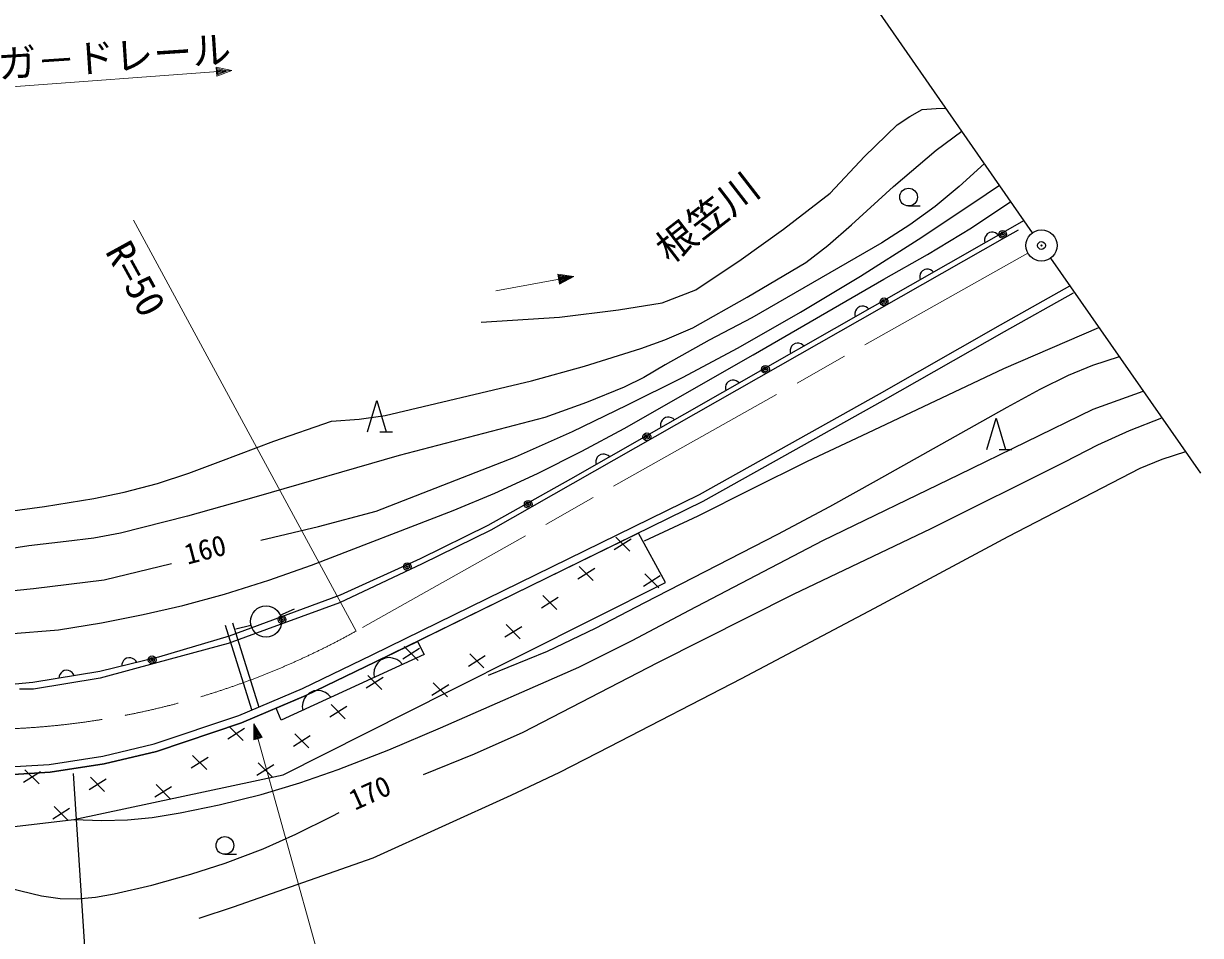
# Model space of a CAD drawing. Units: millimetres, scale not verified. Extents: x 40000 to 680000, y 20000 to 380000.
# Drawn here: x 95201 to 170724, y 253767 to 312291 of the extents above; entities that cross this region are included whole.
import ezdxf
from ezdxf.enums import TextEntityAlignment as Align

# ---------------------------------------------------------------- set-up
doc = ezdxf.new("R2010")
doc.units = ezdxf.units.MM
doc.header["$LTSCALE"] = 1000
doc.header["$PDMODE"] = 32
doc.header["$PDSIZE"] = 500
doc.linetypes.add('CHAIN', pattern=[18.5, 12, -1.5, 3.5, -1.5])
for name, color, linetype, lineweight in [('S-BGD', 7, 'Continuous', 25), ('S-BMK', 2, 'CHAIN', 13), ('S-BMK-OTRS', 5, 'Continuous', 25), ('S-BMK-SRVR', 3, 'Continuous', 25), ('S-STR-HTXT', 7, 'Continuous', 13), ('S-STR-STRC', 7, 'Continuous', 25)]:
    doc.layers.add(name, color=color, linetype=linetype, lineweight=lineweight)
doc.layers.add('S-OTRS', color=6, linetype='Continuous')
doc.styles.add('ＭＳ ゴシック', font='')
doc.styles.get('ＭＳ ゴシック').set_extended_font_data('MS Gothic')

msp = doc.modelspace()

# ---------------------------------------------------------------- linework, layer by layer
at = {"layer": 'S-BGD'}
for p, q in [((152075, 306332), (152863, 306777)), ((152863, 306777), (153754, 306846)), ((153754, 306846), (154393, 306851)), ((151253, 305783), (152075, 306332)), ((149164, 303761), (151253, 305783)), ((146971, 301396), (149164, 303761)), ((143957, 299100), (146971, 301396)), ((151994, 300585), (152742, 300585)), ((159403, 299653), (130302, 283043)), ((141250, 297147), (143957, 299100)), ((158156, 298542), (125181, 279781)), ((156868, 298460), (156866, 298343)), ((156866, 298343), (156890, 298219)), ((156906, 298596), (156868, 298460)), ((156963, 298697), (156906, 298596)), ((157047, 298792), (156963, 298697)), ((157186, 298871), (157047, 298792)), ((157309, 298895), (157186, 298871)), ((157426, 298893), (157309, 298895)), ((157562, 298856), (157426, 298893)), ((157664, 298799), (157562, 298856)), ((157758, 298714), (157664, 298799)), ((159024, 299036), (158156, 298542)), ((138338, 295193), (141250, 297147)), ((152711, 296087), (152709, 295970)), ((152748, 296223), (152711, 296087)), ((152805, 296325), (152748, 296223)), ((152890, 296419), (152805, 296325)), ((153028, 296498), (152890, 296419)), ((153152, 296523), (153028, 296498)), ((153269, 296520), (153152, 296523)), ((153405, 296483), (153269, 296520)), ((153506, 296426), (153405, 296483)), ((153600, 296341), (153506, 296426)), ((152709, 295970), (152733, 295846)), ((157899, 292961), (162334, 295451)), ((136180, 294370), (138338, 295193)), ((158143, 292526), (162578, 295016)), ((129603, 293445), (133371, 293925)), ((133371, 293925), (136180, 294370)), ((148591, 293850), (148554, 293714)), ((148648, 293952), (148591, 293850)), ((148733, 294046), (148648, 293952)), ((148871, 294125), (148733, 294046)), ((148995, 294150), (148871, 294125)), ((149112, 294147), (148995, 294150)), ((149248, 294110), (149112, 294147)), ((149349, 294053), (149248, 294110)), ((149443, 293968), (149349, 294053)), ((124567, 293137), (129603, 293445)), ((148554, 293714), (148551, 293597)), ((148551, 293597), (148576, 293473)), ((150124, 288534), (157899, 292961)), ((150371, 288100), (158143, 292526)), ((144491, 291579), (144434, 291477)), ((144575, 291673), (144491, 291579)), ((144714, 291752), (144575, 291673)), ((144838, 291777), (144714, 291752)), ((144954, 291774), (144838, 291777)), ((145091, 291737), (144954, 291774)), ((145192, 291680), (145091, 291737)), ((145286, 291595), (145192, 291680)), ((144397, 291341), (144394, 291224)), ((144394, 291224), (144419, 291100)), ((144434, 291477), (144397, 291341)), ((140418, 289300), (140334, 289206)), ((140557, 289379), (140418, 289300)), ((140681, 289404), (140557, 289379)), ((140797, 289401), (140681, 289404)), ((140933, 289364), (140797, 289401)), ((141035, 289307), (140933, 289364)), ((141129, 289223), (141035, 289307)), ((138582, 282071), (150124, 288534)), ((140240, 288968), (140237, 288851)), ((140237, 288851), (140262, 288728)), ((140277, 289104), (140240, 288968)), ((140334, 289206), (140277, 289104)), ((117272, 286098), (117871, 288096)), ((117871, 288096), (118470, 286098)), ((138814, 281629), (150371, 288100)), ((136400, 287006), (136261, 286927)), ((136524, 287031), (136400, 287006)), ((136640, 287028), (136524, 287031)), ((136776, 286991), (136640, 287028)), ((136878, 286934), (136776, 286991)), ((136083, 286595), (136080, 286479)), ((136080, 286479), (136105, 286355)), ((136120, 286731), (136083, 286595)), ((136177, 286833), (136120, 286731)), ((136261, 286927), (136177, 286833)), ((136972, 286850), (136878, 286934)), ((157015, 284960), (157614, 286958)), ((157614, 286958), (158213, 284960)), ((118070, 286098), (118869, 286098)), ((157814, 284960), (158612, 284960)), ((131925, 284222), (131923, 284106)), ((131923, 284106), (131947, 283982)), ((131963, 284358), (131925, 284222)), ((132020, 284460), (131963, 284358)), ((132104, 284554), (132020, 284460)), ((132243, 284633), (132104, 284554)), ((132366, 284658), (132243, 284633)), ((132483, 284655), (132366, 284658)), ((132619, 284618), (132483, 284655)), ((132721, 284561), (132619, 284618)), ((132815, 284477), (132721, 284561)), ((130302, 283043), (124987, 280082)), ((117573, 271769), (138582, 282071)), ((117791, 271319), (138814, 281629)), ((134664, 279594), (117791, 271319)), ((124987, 280082), (120645, 277931)), ((125181, 279781), (120780, 277611)), ((136394, 276419), (134664, 279594)), ((133110, 278531), (134192, 279214)), ((134103, 278420), (133200, 279325)), ((120645, 277931), (115516, 275614)), ((120780, 277611), (115486, 275122)), ((130769, 276662), (131851, 277344)), ((131761, 276550), (130858, 277456)), ((122606, 269482), (136394, 276419)), ((134979, 276189), (136060, 276871)), ((135971, 276077), (135068, 276983)), ((115486, 275122), (108342, 272506)), ((115516, 275614), (108403, 272965)), ((128428, 274793), (129510, 275475)), ((129420, 274681), (128517, 275587)), ((111671, 274326), (112582, 274735)), ((108139, 273682), (109826, 268278)), ((108615, 273831), (110303, 268427)), ((109793, 273670), (108826, 273423)), ((126087, 272924), (127168, 273606)), ((127079, 272812), (126176, 273718)), ((108403, 272965), (103867, 271623)), ((108342, 272506), (103814, 271294)), ((117791, 271319), (120476, 272636)), ((119537, 271527), (120618, 272210)), ((120529, 271416), (119626, 272321)), ((120476, 272636), (120899, 271793)), ((103867, 271623), (100103, 270713)), ((103814, 271294), (100115, 270273)), ((101510, 271177), (101500, 271051)), ((101545, 271288), (101510, 271177)), ((101619, 271409), (101545, 271288)), ((101702, 271490), (101619, 271409)), ((101809, 271557), (101702, 271490)), ((101964, 271595), (101809, 271557)), ((102090, 271584), (101964, 271595)), ((102201, 271549), (102090, 271584)), ((102322, 271476), (102201, 271549)), ((102403, 271393), (102322, 271476)), ((102470, 271286), (102403, 271393)), ((120899, 271793), (111733, 267576)), ((113107, 269617), (117573, 271769)), ((113312, 269162), (117791, 271319)), ((113312, 269162), (117791, 271319)), ((117791, 271319), (113312, 269162)), ((117928, 271262), (117797, 271069)), ((118112, 271435), (117928, 271262)), ((118403, 271568), (118112, 271435)), ((118654, 271596), (118403, 271568)), ((118885, 271570), (118654, 271596)), ((119150, 271472), (118885, 271570)), ((119342, 271341), (119150, 271472)), ((119515, 271156), (119342, 271341)), ((123746, 271054), (124827, 271737)), ((124738, 270943), (123835, 271848)), ((100103, 270713), (95802, 270010)), ((97480, 270406), (97460, 270281)), ((97523, 270514), (97480, 270406)), ((97606, 270629), (97523, 270514)), ((97694, 270704), (97606, 270629)), ((97806, 270763), (97694, 270704)), ((97964, 270788), (97806, 270763)), ((98089, 270768), (97964, 270788)), ((98197, 270725), (98089, 270768)), ((98311, 270643), (98197, 270725)), ((98387, 270554), (98311, 270643)), ((98445, 270442), (98387, 270554)), ((118188, 269547), (117285, 270452)), ((117699, 270804), (117673, 270573)), ((117673, 270573), (117701, 270322)), ((117797, 271069), (117699, 270804)), ((95802, 270010), (91005, 269555)), ((100115, 270273), (95841, 269571)), ((117196, 269658), (118277, 270341)), ((121405, 269185), (122486, 269868)), ((122397, 269074), (121494, 269979)), ((95841, 269571), (94948, 269571)), ((109012, 267879), (113107, 269617)), ((109189, 267412), (113312, 269162)), ((113312, 269162), (109189, 267412)), ((111409, 268354), (113312, 269162)), ((111854, 264073), (122606, 269482)), ((113213, 268961), (113115, 268696)), ((113345, 269153), (113213, 268961)), ((113529, 269326), (113345, 269153)), ((113819, 269459), (113529, 269326)), ((114070, 269487), (113819, 269459)), ((114302, 269462), (114070, 269487)), ((114567, 269364), (114302, 269462)), ((114759, 269232), (114567, 269364)), ((114932, 269048), (114759, 269232)), ((111733, 267576), (111409, 268354)), ((113115, 268696), (113090, 268464)), ((113090, 268464), (113118, 268213)), ((114855, 267789), (115936, 268472)), ((115847, 267678), (114944, 268583)), ((103591, 266059), (109012, 267879)), ((103729, 265578), (109189, 267412)), ((109189, 267412), (103729, 265578)), ((108304, 266393), (109386, 267076)), ((109296, 266281), (108393, 267187)), ((112514, 265920), (113595, 266603)), ((113506, 265808), (112603, 266714)), ((100283, 265272), (103591, 266059)), ((96850, 264735), (100283, 265272)), ((100379, 264782), (103729, 265578)), ((103729, 265578), (100379, 264782)), ((105963, 264524), (107045, 265206)), ((106955, 264412), (106052, 265318)), ((93376, 264528), (96850, 264735)), ((96196, 263489), (95293, 264395)), ((96904, 264237), (100379, 264782)), ((100379, 264782), (96904, 264237)), ((110173, 264051), (111254, 264733)), ((111165, 263939), (110262, 264845)), ((93391, 264028), (96904, 264237)), ((96904, 264237), (93391, 264028)), ((95204, 263601), (96285, 264283)), ((98419, 261212), (111854, 264073)), ((99413, 263128), (100494, 263810)), ((100405, 263016), (99502, 263922)), ((103622, 262655), (104703, 263337)), ((104614, 262543), (103711, 263449)), ((97072, 261258), (98153, 261941)), ((98064, 261147), (97161, 262053)), ((86824, 259841), (98419, 261212)), ((108120, 258974), (108869, 258974))]:
    msp.add_line(p, q, dxfattribs=at)
for points in [[(93355, 280871), (96551, 281289), (99707, 281808), (101665, 282215), (103792, 282766), (105799, 283426), (107851, 284210), (111267, 285499), (114972, 286782), (116728, 286901), (118399, 287132), (127799, 289354), (131192, 290302), (134816, 291426), (136360, 291990), (138146, 292770), (141642, 294724), (145401, 296949), (146820, 298052), (148330, 299367), (151028, 301836), (153754, 304173), (155420, 305377)], [(156859, 303308), (155238, 301825), (153694, 300552), (152077, 299378), (150279, 298212), (141933, 293400), (139188, 291971), (136384, 290396), (135007, 289585), (133746, 288958), (131326, 287975), (128644, 287002), (119308, 284568), (110138, 281922), (105716, 280685), (101428, 279592), (99710, 279270), (97928, 279048), (95546, 278772), (92784, 278339)], [(110423, 279133), (114118, 280008), (117824, 280996), (126778, 284480), (130420, 286119), (133911, 287801), (137486, 289583), (141062, 291482), (145051, 293758), (148902, 296074), (152616, 298421), (156127, 300756), (157830, 301913)], [(68914, 273894), (78450, 272888), (80835, 272656), (83102, 272535), (85499, 272520), (87870, 272613), (97440, 273382), (100200, 273828), (102885, 274363), (105414, 274946), (108090, 275671), (110947, 276571), (113681, 277537), (122778, 281034), (125451, 282152), (128173, 283404), (131029, 284839), (133741, 286312), (142016, 291027), (150396, 295895), (153205, 297474), (156023, 299184), (158561, 300863)], [(135046, 279103), (138485, 280706), (141888, 282404), (145509, 284205), (149382, 286016), (158100, 290153), (164202, 292777)], [(165510, 290906), (163805, 290337), (162233, 289698), (160409, 288808), (158306, 287660), (149906, 282954), (146925, 281266), (143572, 279489), (135040, 275106), (131880, 273470), (128795, 271996), (125018, 270442)], [(98419, 261212), (100217, 261146), (101877, 261181), (103464, 261348), (105241, 261643), (107747, 262149), (110449, 262805), (112934, 263560), (115387, 264413), (118640, 265682), (121949, 267084), (130824, 270995), (134262, 272702), (137925, 274641), (146486, 279112), (155243, 283346), (163847, 287538), (167048, 288704)], [(120857, 264091), (124141, 265430), (127258, 266808), (135912, 271295), (144618, 275662), (153441, 279885), (162013, 284164), (164147, 285257), (166166, 286172), (168253, 286980)], [(169772, 284806), (168251, 284311), (166840, 283745), (158356, 279358), (149778, 274741), (141249, 270239), (132801, 265875), (129602, 264234), (126465, 262740), (117624, 258727), (108653, 255590), (106441, 254850)], [(69249, 276458), (73431, 276138), (77730, 275914), (82333, 275588), (87013, 275372), (89210, 275422), (91421, 275577), (95848, 276029), (100365, 276599), (104694, 277644)], [(67962, 261208), (68471, 260885), (69069, 260638), (78543, 259776), (81631, 259473), (84999, 259029), (87226, 258612), (89558, 258065), (92892, 257144), (96357, 256300), (97547, 256139), (98632, 256111), (99823, 256221), (101008, 256431), (103436, 256999), (105934, 257692), (108147, 258410), (110579, 259318), (112677, 260259), (115000, 261419), (115464, 261649)]]:
    msp.add_lwpolyline(points, dxfattribs=at)
for centre, major_axis in [((151994, 301154), (0, 569)), ((158033, 298759), (0, -250)), ((158033, 298759), (0, 150)), ((158033, 298759), (0, 49.9)), ((150422, 294429), (0, -250)), ((150422, 294429), (0, 150)), ((150422, 294429), (0, 49.9)), ((142811, 290098), (0, -250)), ((142811, 290098), (0, 150)), ((142811, 290098), (0, 49.9)), ((135199, 285768), (0, -250)), ((135199, 285768), (0, 150)), ((135199, 285768), (0, 49.9)), ((127588, 281438), (0, -250)), ((127588, 281438), (0, 150)), ((127588, 281438), (0, 49.9)), ((119825, 277438), (0, -250)), ((119825, 277438), (0, 150)), ((119825, 277438), (0, 49.9)), ((110760, 273917), (0, 999)), ((111790, 274035), (0, -250)), ((111790, 274035), (0, 150)), ((111790, 274035), (0, 49.9)), ((103453, 271453), (0, -250)), ((103453, 271453), (0, 150)), ((103453, 271453), (0, 49.9)), ((108120, 259543), (0, 569))]:
    msp.add_ellipse(centre, major_axis=major_axis, ratio=0.999516, dxfattribs=at)
at = {"layer": 'S-BMK'}
msp.add_line((159650, 297557), (116538, 273299), dxfattribs=at)
msp.add_ellipse((92241, 316927), major_axis=(0, 49943), ratio=0.999516, start_param=3.062173, end_param=3.649925, dxfattribs=at)
at = {"layer": 'S-BMK-OTRS'}
for p, q in [((159950, 298866), (149799, 313453)), ((161093, 297228), (170724, 283443))]:
    msp.add_line(p, q, dxfattribs=at)
at = {"layer": 'S-BMK-SRVR'}
for major_axis in [(0, 999), (0, -40)]:
    msp.add_ellipse((160521, 298047), major_axis=major_axis, ratio=0.999516, dxfattribs=at)
at = {"layer": 'S-OTRS'}
msp.add_point((160521, 298047), dxfattribs=at)
at = {"layer": 'S-STR-HTXT'}
for p, q in [((90135, 307903), (108570, 309276)), ((107595, 308923), (107554, 309481)), ((107554, 309481), (108570, 309276)), ((108570, 309276), (107595, 308923)), ((107629, 309006), (107600, 309404)), ((107600, 309404), (108291, 309255)), ((108291, 309255), (107629, 309006)), ((107663, 309088), (107645, 309327)), ((107645, 309327), (108132, 309243)), ((108132, 309243), (107663, 309088)), ((107697, 309171), (107691, 309251)), ((107691, 309251), (107893, 309226)), ((107893, 309226), (107697, 309171)), ((116538, 273299), (102250, 299675)), ((125498, 295130), (130516, 296067)), ((130516, 296067), (129476, 296198)), ((129476, 296198), (129593, 295569)), ((130398, 296045), (129526, 296146)), ((129526, 296146), (129622, 295636)), ((130281, 296023), (129577, 296095)), ((129577, 296095), (129650, 295702)), ((129593, 295569), (130516, 296067)), ((129622, 295636), (130398, 296045)), ((130163, 296001), (129627, 296043)), ((129627, 296043), (129678, 295768)), ((129650, 295702), (130281, 296023)), ((130045, 295979), (129677, 295991)), ((129677, 295991), (129706, 295834)), ((129678, 295768), (130163, 296001)), ((129706, 295834), (130045, 295979)), ((129888, 295950), (129727, 295940)), ((129727, 295940), (129735, 295901)), ((129735, 295901), (129888, 295950)), ((109973, 266319), (109975, 267356)), ((109975, 267356), (115820, 246328)), ((109975, 267356), (110512, 266469)), ((110040, 266379), (110050, 267087)), ((110050, 267087), (110424, 266486)), ((110093, 266933), (110337, 266503)), ((110106, 266439), (110093, 266933)), ((110157, 266702), (110249, 266520)), ((110172, 266499), (110157, 266702)), ((110512, 266469), (109973, 266319)), ((110424, 266486), (110040, 266379)), ((110337, 266503), (110106, 266439)), ((110249, 266520), (110172, 266499))]:
    msp.add_line(p, q, dxfattribs=at)
at = {"layer": 'S-STR-STRC'}
msp.add_line((98384, 264168), (100402, 233083), dxfattribs=at)

# ---------------------------------------------------------------- texts
at = {"layer": 'S-STR-HTXT', "style": 'ＭＳ ゴシック'}
for s, height, rotation, p in [('ガ－ドレール', 1833, 3.802, (93643, 308216)), ('根笠川', 1833, 37.713, (137006, 296402)), ('R=50', 1833, 298.788, (99925, 297400)), ('160', 1320, 14.607, (105816, 277175)), ('170', 1320, 24.31, (116631, 261413))]:
    msp.add_text(s, height=height, rotation=rotation, dxfattribs=at).set_placement(p, align=Align.BOTTOM_LEFT)

doc.saveas('drawing.dxf')
